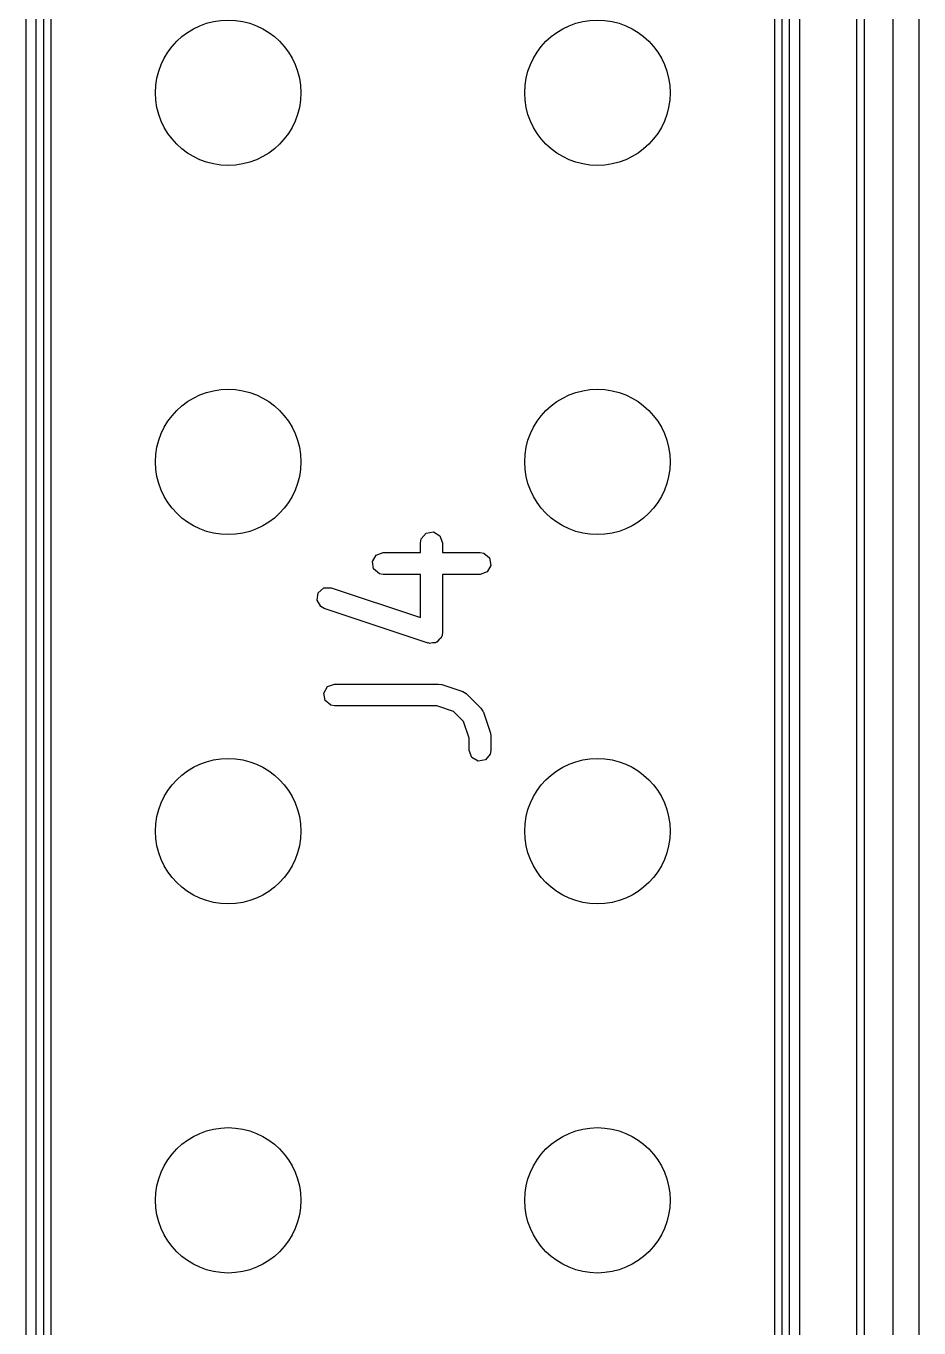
# Model space of a CAD drawing. Extents: x 3.67 to 6.5, y -4.53 to -1.6.
# Drawn here: x 5.9187 to 6.1605, y -2.8816 to -2.529 of the extents above; entities that cross this region are included whole.
import ezdxf

# ---------------------------------------------------------------- set-up
doc = ezdxf.new("R2010")
doc.units = 0
doc.header["$MEASUREMENT"] = 0
doc.layers.add('BLACK', color=7, linetype='CONTINUOUS')

msp = doc.modelspace()

# ---------------------------------------------------------------- linework, layer by layer
at = {"layer": 'BLACK', "linetype": 'CONTINUOUS'}
for p, q in [((6.1437, -3.21654), (6.1437, -2.17717)), ((6.14567, -2.17618), (6.14567, -3.21752)), ((6.12815, -2.19469), (6.12815, -3.19941)), ((6.12146, -3.19508), (6.12146, -2.19902)), ((6.12343, -3.19705), (6.12343, -2.19705)), ((6.12539, -2.19705), (6.12539, -3.19705)), ((5.92146, -3.19705), (5.92146, -2.24705)), ((5.92539, -2.24786), (5.92539, -3.19508)), ((5.9187, -3.19941), (5.9187, -2.29705)), ((5.92343, -2.29941), (5.92343, -3.19705)), ((6.16051, -2.34646), (6.16051, -3.19685)), ((6.15351, -3.19335), (6.15351, -2.34996)), ((6.02556, -2.66893), (6.02574, -2.66792)), ((6.02556, -2.6716), (6.02556, -2.66893)), ((6.02574, -2.66792), (6.02704, -2.66637)), ((6.02704, -2.66637), (6.02903, -2.66602)), ((6.02903, -2.66602), (6.03078, -2.66703)), ((6.03078, -2.66703), (6.03147, -2.66893)), ((6.03147, -2.66893), (6.03147, -2.6716)), ((6.01248, -2.67404), (6.01349, -2.67229)), ((6.01349, -2.67229), (6.01539, -2.6716)), ((6.01539, -2.6716), (6.02556, -2.6716)), ((6.03147, -2.6716), (6.04164, -2.6716)), ((6.04164, -2.6716), (6.04265, -2.67178)), ((6.04265, -2.67178), (6.0442, -2.67307)), ((6.01283, -2.67603), (6.01248, -2.67404)), ((6.01438, -2.67732), (6.01283, -2.67603)), ((6.04455, -2.67506), (6.04354, -2.67681)), ((6.0442, -2.67307), (6.04455, -2.67506)), ((6.01539, -2.6775), (6.01438, -2.67732)), ((6.02556, -2.6775), (6.01539, -2.6775)), ((6.02556, -2.6892), (6.02556, -2.6775)), ((6.04164, -2.6775), (6.03147, -2.6775)), ((6.03147, -2.6775), (6.03147, -2.6933)), ((6.04354, -2.67681), (6.04164, -2.6775)), ((5.9975, -2.68452), (5.9978, -2.68252)), ((5.9978, -2.68252), (5.99931, -2.68118)), ((5.99931, -2.68118), (6.00133, -2.68112)), ((6.00133, -2.68112), (6.02556, -2.6892)), ((5.99856, -2.68624), (5.9975, -2.68452)), ((5.99946, -2.68673), (5.99856, -2.68624)), ((6.02758, -2.6961), (5.99946, -2.68673)), ((6.03147, -2.6933), (6.03129, -2.69431)), ((6.02781, -2.69609), (6.02758, -2.6961)), ((6.028, -2.69621), (6.02781, -2.69609)), ((6.0288, -2.69607), (6.028, -2.69621)), ((6.0296, -2.69604), (6.0288, -2.69607)), ((6.02977, -2.69589), (6.0296, -2.69604)), ((6.02999, -2.69585), (6.02977, -2.69589)), ((6.03051, -2.69524), (6.02999, -2.69585)), ((6.03111, -2.6947), (6.03051, -2.69524)), ((6.03114, -2.69448), (6.03111, -2.6947)), ((6.03129, -2.69431), (6.03114, -2.69448)), ((5.99936, -2.70966), (6.00037, -2.70791)), ((6.00037, -2.70791), (6.00227, -2.70722)), ((6.00227, -2.70722), (6.03039, -2.70722)), ((6.03039, -2.70722), (6.03126, -2.70737)), ((6.03126, -2.70737), (6.03132, -2.70737)), ((6.03132, -2.70737), (6.03695, -2.70924)), ((5.99971, -2.71165), (5.99936, -2.70966)), ((6.00126, -2.71295), (5.99971, -2.71165)), ((6.03695, -2.70924), (6.03785, -2.70973)), ((6.03785, -2.70973), (6.03794, -2.70988)), ((6.03794, -2.70988), (6.0381, -2.70996)), ((6.0381, -2.70996), (6.04185, -2.71371)), ((6.00227, -2.71312), (6.00126, -2.71295)), ((6.02991, -2.71312), (6.00227, -2.71312)), ((6.03442, -2.71463), (6.02991, -2.71312)), ((6.03718, -2.71739), (6.03442, -2.71463)), ((6.04185, -2.71371), (6.04244, -2.71455)), ((6.04244, -2.71455), (6.04246, -2.71472)), ((6.04246, -2.71472), (6.04256, -2.71486)), ((6.04256, -2.71486), (6.04444, -2.72049)), ((6.03869, -2.7219), (6.03718, -2.71739)), ((6.03869, -2.72517), (6.03869, -2.7219)), ((6.04444, -2.72049), (6.04457, -2.72136)), ((6.04457, -2.72136), (6.04459, -2.72142)), ((6.04459, -2.72142), (6.04459, -2.72517)), ((6.03938, -2.72707), (6.03869, -2.72517)), ((6.04459, -2.72517), (6.04441, -2.72618)), ((6.04113, -2.72808), (6.03938, -2.72707)), ((6.04311, -2.72773), (6.04113, -2.72808)), ((6.04441, -2.72618), (6.04311, -2.72773))]:
    msp.add_line(p, q, dxfattribs=at)
at = {"layer": 'BLACK'}
for centre in [(5.97343, -2.54705), (6.07343, -2.54705), (5.97343, -2.64705), (6.07343, -2.64705), (5.97343, -2.74705), (6.07343, -2.74705), (5.97343, -2.84705), (6.07343, -2.84705)]:
    msp.add_circle(centre, 0.01969, dxfattribs=at)

doc.saveas('drawing.dxf')
